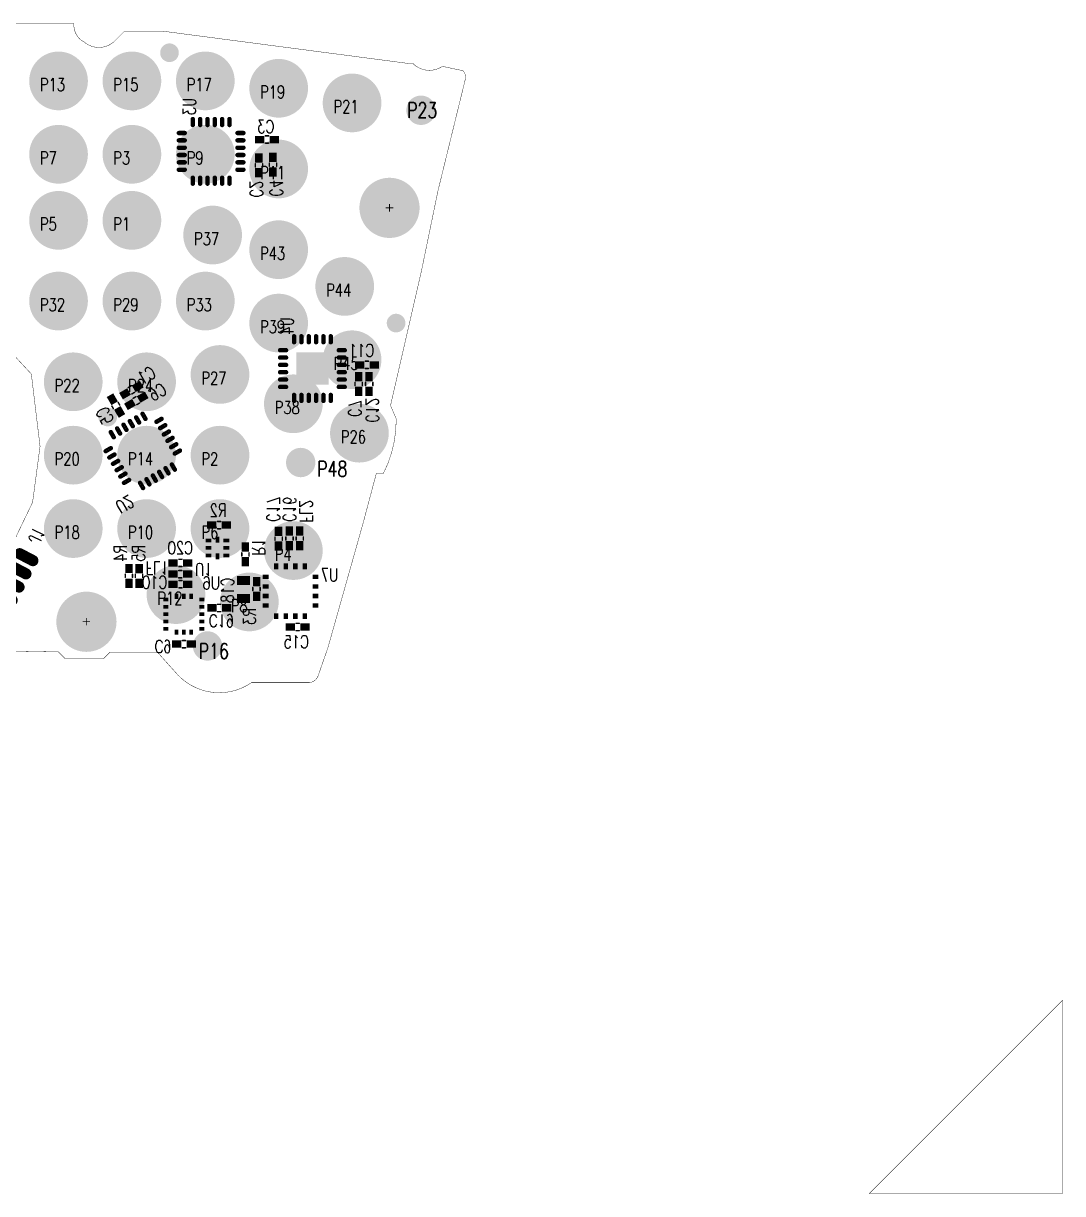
# Model space of a CAD drawing. Extents: x -1.53 to 3.76, y -2.75 to 1.06.
# Drawn here: x 0.969 to 3.756, y -2.749 to 0.39 of the extents above; entities that cross this region are included whole.
import ezdxf
from ezdxf.enums import TextEntityAlignment as Align

# ---------------------------------------------------------------- set-up
doc = ezdxf.new("R2010")
doc.units = 0
for name, color, linetype in [('2D_LINE_01', 1, 'CONTINUOUS'), ('BOARD_OUTLINE_00', 176, 'CONTINUOUS'), ('DRIL_NPLTE_THRU_01', 1, 'CONTINUOUS'), ('DRIL_NPLTE_THRU_02', 56, 'CONTINUOUS'), ('DRIL_NPLTE_THRU_03', 96, 'CONTINUOUS'), ('DRIL_NPLTE_THRU_04', 176, 'CONTINUOUS'), ('DRIL_PLTE_THRU_01', 1, 'CONTINUOUS'), ('DRIL_PLTE_THRU_02', 56, 'CONTINUOUS'), ('DRIL_PLTE_THRU_03', 96, 'CONTINUOUS'), ('DRIL_PLTE_THRU_04', 176, 'CONTINUOUS'), ('DRIL_SYMBOL', 176, 'CONTINUOUS'), ('PADS_BOT', 5, 'CONTINUOUS'), ('PADS_INNER', 23, 'CONTINUOUS'), ('PADS_TOP', 23, 'CONTINUOUS'), ('PADS_XR_02', 2, 'CONTINUOUS'), ('PADS_XR_03', 3, 'CONTINUOUS'), ('PART_BOT_2DLINE_00', 253, 'CONTINUOUS'), ('PART_NAME_01', 254, 'CONTINUOUS'), ('PART_NAME_04', 253, 'CONTINUOUS')]:
    doc.layers.add(name, color=color, linetype=linetype)
doc.styles.add('W0$0059055118', font='simplex', dxfattribs={"width": 0.75})
doc.styles.add('W0$0078740157', font='simplex', dxfattribs={"width": 0.75})

# ---------------------------------------------------------------- blocks, each defined once
blk = doc.blocks.new('SMOOTH_0$001')
at = {"const_width": 0.0005}
blk.add_lwpolyline([(-0.00025, 0, 1), (0.00025, 0, 1)], format="xyb", close=True, dxfattribs=at)
blk = doc.blocks.new('BOARD_109')
at = {"layer": 'BOARD_OUTLINE_00', "const_width": 0.001}
blk.add_lwpolyline([(0.1145, 0.0073, -0.501855), (0.0434, 0.0941), (0.0447, 0.0966), (0.0445, 0.0964), (0.1934, 0.4059), (0.2134, 0.5559), (0.19, 0.75), (0.06, 0.89), (-0.37, 1.12), (-0.699, 1.12), (-0.859, 1.26), (-1.0023, 1.5492, -0.527798), (-0.9471, 1.6475), (-0.9467, 1.6474), (-0.9398, 1.6406, 0.286273), (-0.8591, 1.6488), (-0.8543, 1.6536), (-0.65, 1.67), (-0.23, 1.69), (0.3043, 1.69, 0.305731), (0.3319, 1.6405, 0.368919), (0.4107, 1.6405), (0.4402, 1.67), (0.54, 1.67), (1.202, 1.583), (1.2135, 1.583, 0.353628), (1.2917, 1.5746), (1.2925, 1.5753), (1.3476, 1.5637, -0.261879), (1.3541, 1.5403), (1.2807, 1.241), (1.2366, 1.0269), (1.1535, 0.6654), (1.1688, 0.6297, -0.121456), (1.1343, 0.4831), (1.1154, 0.4831), (1.08, 0.35), (0.9856, 0.0159), (0.9592, -0.0601, -0.275446), (0.9358, -0.078), (0.7805, -0.078, -0.367433), (0.5836, -0.0578), (0.5283, 0.0037), (0.4008, 0.0037), (0.3836, -0.0135), (0.2807, -0.0135), (0.2627, 0.0045)], format="xyb", close=True, dxfattribs=at)
at = {"layer": 'BOARD_OUTLINE_00'}
for p in [(-1.0023, 1.5492), (-0.859, 1.26), (-0.699, 1.12), (-0.37, 1.12), (0.06, 0.89), (0.19, 0.75), (0.2134, 0.5559), (0.1934, 0.4059), (0.0434, 0.0941), (0.0445, 0.0964), (0.0447, 0.0966), (0.1145, 0.0073)]:
    blk.add_blockref('SMOOTH_0$001', p, dxfattribs=at)
blk = doc.blocks.new('DRAWING_119')
at = {"layer": '2D_LINE_01', "const_width": 0.001}
blk.add_lwpolyline([(-0.0866, 0), (0.4311, 0), (0.4311, 0.5177)], close=True, dxfattribs=at)
at = {"layer": '2D_LINE_01'}
for p in [(0.4311, 0.5177), (-0.0866, 0), (0.4311, 0)]:
    blk.add_blockref('SMOOTH_0$001', p, dxfattribs=at)
blk = doc.blocks.new('SMOOTH_0$0039370079')
at = {"const_width": 0.00197}
blk.add_lwpolyline([(-0.001, 0, 1), (0.001, 0, 1)], format="xyb", close=True, dxfattribs=at)
blk = doc.blocks.new('PART_BODY_BOT_99')
at = {"layer": 'PART_BOT_2DLINE_00', "const_width": 0.00394}
for points in [[(0.0039, 0.0102), (-0.0043, 0.0102)], [(0.0039, -0.0094), (-0.0043, -0.0094)]]:
    blk.add_lwpolyline(points, dxfattribs=at)
at = {"layer": 'PART_BOT_2DLINE_00'}
for p in [(-0.0043, 0.0102), (0.0039, 0.0102), (-0.0043, -0.0094), (0.0039, -0.0094)]:
    blk.add_blockref('SMOOTH_0$0039370079', p, dxfattribs=at)
blk = doc.blocks.new('DRIL_HOLE_0')
blk.add_lwpolyline([(0, 0, 1), (0, 0, 1)], format="xyb", close=True)
blk = doc.blocks.new('PAD_0')
blk.add_lwpolyline([(0, 0, 1), (0, 0, 1)], format="xyb", close=True)
blk = doc.blocks.new('PAD_1')
at = {"const_width": 0.02}
blk.add_lwpolyline([(-0.0125, 0), (0.0125, 0)], dxfattribs=at)
blk = doc.blocks.new('STK_BOT_3')
at = {"layer": 'DRIL_PLTE_THRU_01'}
blk.add_blockref('DRIL_HOLE_0', (0, 0), dxfattribs=at)
at = {"layer": 'DRIL_PLTE_THRU_02'}
blk.add_blockref('DRIL_HOLE_0', (0, 0), dxfattribs=at)
at = {"layer": 'DRIL_PLTE_THRU_03'}
blk.add_blockref('DRIL_HOLE_0', (0, 0), dxfattribs=at)
at = {"layer": 'DRIL_PLTE_THRU_04'}
blk.add_blockref('DRIL_HOLE_0', (0, 0), dxfattribs=at)
at = {"layer": 'PADS_BOT'}
blk.add_blockref('PAD_1', (0, 0), dxfattribs=at)
at = {"layer": 'PADS_INNER'}
blk.add_blockref('PAD_0', (0, 0), dxfattribs=at)
at = {"layer": 'PADS_TOP'}
blk.add_blockref('PAD_0', (0, 0), dxfattribs=at)
blk = doc.blocks.new('SYM_BOT_2')
for name, p in [('STK_BOT_3', (-0.0197, 0)), ('PART_BODY_BOT_99', (0, 0)), ('STK_BOT_3', (0.0197, 0))]:
    blk.add_blockref(name, p)
blk = doc.blocks.new('PART_BOT_0')
blk.add_blockref('SYM_BOT_2', (0, 0))
at = {"layer": 'PART_NAME_04', "style": 'W0$0078740157', "width": 0.75}
blk.add_text('C1', height=0.03445, dxfattribs=at).set_placement((-0.0779, -0.0028))
blk = doc.blocks.new('PART_BOT_1')
blk.add_blockref('SYM_BOT_2', (0, 0))
at = {"layer": 'PART_NAME_04', "style": 'W0$0078740157', "width": 0.75}
blk.add_text('C10', height=0.03445, dxfattribs=at).set_placement((0.0354, -0.0118))
blk = doc.blocks.new('PART_BOT_2')
blk.add_blockref('SYM_BOT_2', (0, 0))
at = {"layer": 'PART_NAME_04', "style": 'W0$0078740157', "width": 0.75}
blk.add_text('C11', height=0.03445, dxfattribs=at).set_placement((-0.0193, 0.0218))
blk = doc.blocks.new('PART_BOT_3')
blk.add_blockref('SYM_BOT_2', (0, 0))
at = {"layer": 'PART_NAME_04', "style": 'W0$0078740157', "width": 0.75}
blk.add_text('C12', height=0.03445, dxfattribs=at).set_placement((-0.1046, -0.0082))
blk = doc.blocks.new('PART_BOT_6')
blk.add_blockref('SYM_BOT_2', (0, 0))
at = {"layer": 'PART_NAME_04', "style": 'W0$0078740157', "width": 0.75}
blk.add_text('C15', height=0.03445, dxfattribs=at).set_placement((-0.0301, -0.0566))
blk = doc.blocks.new('PART_BOT_7')
blk.add_blockref('SYM_BOT_2', (0, 0))
at = {"layer": 'PART_NAME_04', "style": 'W0$0078740157', "width": 0.75}
blk.add_text('C16', height=0.03445, dxfattribs=at).set_placement((0.0442, -0.0167))
blk = doc.blocks.new('PART_BOT_8')
blk.add_blockref('SYM_BOT_2', (0, 0))
at = {"layer": 'PART_NAME_04', "style": 'W0$0078740157', "width": 0.75}
blk.add_text('C17', height=0.03445, dxfattribs=at).set_placement((0.0448, -0.0312))
blk = doc.blocks.new('PAD_2')
at = {"const_width": 0.024}
blk.add_lwpolyline([(-0.0175, 0), (0.0175, 0)], dxfattribs=at)
blk = doc.blocks.new('STK_BOT_4')
at = {"layer": 'DRIL_NPLTE_THRU_01'}
blk.add_blockref('DRIL_HOLE_0', (0, 0), dxfattribs=at)
at = {"layer": 'DRIL_NPLTE_THRU_02'}
blk.add_blockref('DRIL_HOLE_0', (0, 0), dxfattribs=at)
at = {"layer": 'DRIL_NPLTE_THRU_03'}
blk.add_blockref('DRIL_HOLE_0', (0, 0), dxfattribs=at)
at = {"layer": 'DRIL_NPLTE_THRU_04'}
blk.add_blockref('DRIL_HOLE_0', (0, 0), dxfattribs=at)
at = {"layer": 'PADS_BOT'}
blk.add_blockref('PAD_2', (0, 0), dxfattribs=at)
at = {"layer": 'PADS_INNER'}
blk.add_blockref('PAD_0', (0, 0), dxfattribs=at)
at = {"layer": 'PADS_TOP'}
blk.add_blockref('PAD_0', (0, 0), dxfattribs=at)
blk = doc.blocks.new('SYM_BOT_3')
for p in [(0, 0.024), (0, -0.024)]:
    blk.add_blockref('STK_BOT_4', p)
blk = doc.blocks.new('PART_BOT_9')
blk.add_blockref('SYM_BOT_3', (0, 0))
at = {"layer": 'PART_NAME_04', "style": 'W0$0078740157', "width": 0.75}
blk.add_text('C18', height=0.03445, rotation=270, dxfattribs=at).set_placement((0.0258, 0.0317))
blk = doc.blocks.new('PART_BOT_10')
blk.add_blockref('SYM_BOT_2', (0, 0))
at = {"layer": 'PART_NAME_04', "style": 'W0$0078740157', "width": 0.75}
blk.add_text('C2', height=0.03445, dxfattribs=at).set_placement((-0.0866, -0.0236))
blk = doc.blocks.new('PART_BOT_11')
blk.add_blockref('SYM_BOT_2', (0, 0))
at = {"layer": 'PART_NAME_04', "style": 'W0$0078740157', "width": 0.75}
blk.add_text('C3', height=0.03445, dxfattribs=at).set_placement((-0.0197, 0.0177))
blk = doc.blocks.new('PART_BOT_12')
blk.add_blockref('SYM_BOT_2', (0, 0))
at = {"layer": 'PART_NAME_04', "style": 'W0$0078740157', "width": 0.75}
blk.add_text('C4', height=0.03445, dxfattribs=at).set_placement((-0.0866, -0.0079))
blk = doc.blocks.new('PART_BOT_13')
blk.add_blockref('SYM_BOT_2', (0, 0))
at = {"layer": 'PART_NAME_04', "style": 'W0$0078740157', "width": 0.75}
blk.add_text('C5', height=0.03445, dxfattribs=at).set_placement((-0.0139, 0.0223))
blk = doc.blocks.new('PART_BOT_14')
blk.add_blockref('SYM_BOT_2', (0, 0))
at = {"layer": 'PART_NAME_04', "style": 'W0$0078740157', "width": 0.75}
blk.add_text('C6', height=0.03445, dxfattribs=at).set_placement((-0.0835, -0.0251))
blk = doc.blocks.new('PART_BOT_15')
blk.add_blockref('SYM_BOT_2', (0, 0))
at = {"layer": 'PART_NAME_04', "style": 'W0$0078740157', "width": 0.75}
blk.add_text('C7', height=0.03445, dxfattribs=at).set_placement((-0.0889, -0.0273))
blk = doc.blocks.new('PART_BOT_17')
blk.add_blockref('SYM_BOT_2', (0, 0))
at = {"layer": 'PART_NAME_04', "style": 'W0$0078740157', "width": 0.75}
blk.add_text('C9', height=0.03445, dxfattribs=at).set_placement((-0.0788, -0.0105))
blk = doc.blocks.new('PART_BOT_18')
blk.add_blockref('SYM_BOT_2', (0, 0))
at = {"layer": 'PART_NAME_04', "style": 'W0$0078740157', "width": 0.75}
blk.add_text('FL1', height=0.03445, dxfattribs=at).set_placement((-0.0925, -0.0334))
blk = doc.blocks.new('PART_BOT_19')
blk.add_blockref('SYM_BOT_2', (0, 0))
at = {"layer": 'PART_NAME_04', "style": 'W0$0078740157', "width": 0.75}
blk.add_text('FL2', height=0.03445, dxfattribs=at).set_placement((0.0422, 0.0009))
blk = doc.blocks.new('PAD_5')
at = {"const_width": 0.0787}
blk.add_lwpolyline([(0, -0.0394, 1), (0, 0.0394, 1)], format="xyb", close=True, dxfattribs=at)
blk = doc.blocks.new('STK_TOP_57')
at = {"layer": 'DRIL_NPLTE_THRU_01'}
blk.add_blockref('DRIL_HOLE_0', (0, 0), dxfattribs=at)
at = {"layer": 'DRIL_NPLTE_THRU_02'}
blk.add_blockref('DRIL_HOLE_0', (0, 0), dxfattribs=at)
at = {"layer": 'DRIL_NPLTE_THRU_03'}
blk.add_blockref('DRIL_HOLE_0', (0, 0), dxfattribs=at)
at = {"layer": 'DRIL_NPLTE_THRU_04'}
blk.add_blockref('DRIL_HOLE_0', (0, 0), dxfattribs=at)
at = {"layer": 'PADS_BOT'}
blk.add_blockref('PAD_0', (0, 0), dxfattribs=at)
at = {"layer": 'PADS_INNER'}
blk.add_blockref('PAD_0', (0, 0), dxfattribs=at)
at = {"layer": 'PADS_TOP'}
blk.add_blockref('PAD_5', (0, 0), dxfattribs=at)
at = {"layer": 'PADS_XR_02'}
blk.add_blockref('PAD_0', (0, 0), dxfattribs=at)
at = {"layer": 'PADS_XR_03'}
blk.add_blockref('PAD_0', (0, 0), dxfattribs=at)
blk = doc.blocks.new('SYM_TOP_11')
blk.add_blockref('STK_TOP_57', (0, 0))
blk = doc.blocks.new('PART_TOP_20')
blk.add_blockref('SYM_TOP_11', (0, 0))
at = {"layer": 'PART_NAME_01', "style": 'W0$0059055118', "width": 0.75}
blk.add_text('P1', height=0.03445, dxfattribs=at).set_placement((-0.05, -0.01), align=Align.MIDDLE_LEFT)
blk = doc.blocks.new('PART_TOP_21')
blk.add_blockref('SYM_TOP_11', (0, 0))
at = {"layer": 'PART_NAME_01', "style": 'W0$0059055118', "width": 0.75}
blk.add_text('P8', height=0.03445, dxfattribs=at).set_placement((-0.05, -0.01), align=Align.MIDDLE_LEFT)
blk = doc.blocks.new('PART_TOP_22')
blk.add_blockref('SYM_TOP_11', (0, 0))
at = {"layer": 'PART_NAME_01', "style": 'W0$0059055118', "width": 0.75}
blk.add_text('P11', height=0.03445, dxfattribs=at).set_placement((-0.05, -0.01), align=Align.MIDDLE_LEFT)
blk = doc.blocks.new('PART_TOP_23')
blk.add_blockref('SYM_TOP_11', (0, 0))
at = {"layer": 'PART_NAME_01', "style": 'W0$0059055118', "width": 0.75}
blk.add_text('P12', height=0.03445, dxfattribs=at).set_placement((-0.05, -0.01), align=Align.MIDDLE_LEFT)
blk = doc.blocks.new('PART_TOP_24')
blk.add_blockref('SYM_TOP_11', (0, 0))
at = {"layer": 'PART_NAME_01', "style": 'W0$0059055118', "width": 0.75}
blk.add_text('P13', height=0.03445, dxfattribs=at).set_placement((-0.05, -0.01), align=Align.MIDDLE_LEFT)
blk = doc.blocks.new('PART_TOP_25')
blk.add_blockref('SYM_TOP_11', (0, 0))
at = {"layer": 'PART_NAME_01', "style": 'W0$0059055118', "width": 0.75}
blk.add_text('P14', height=0.03445, dxfattribs=at).set_placement((-0.05, -0.01), align=Align.MIDDLE_LEFT)
blk = doc.blocks.new('PART_TOP_26')
blk.add_blockref('SYM_TOP_11', (0, 0))
at = {"layer": 'PART_NAME_01', "style": 'W0$0059055118', "width": 0.75}
blk.add_text('P15', height=0.03445, dxfattribs=at).set_placement((-0.05, -0.01), align=Align.MIDDLE_LEFT)
blk = doc.blocks.new('PART_TOP_27')
blk.add_blockref('SYM_TOP_11', (0, 0))
at = {"layer": 'PART_NAME_01', "style": 'W0$0059055118', "width": 0.75}
blk.add_text('P18', height=0.03445, dxfattribs=at).set_placement((-0.05, -0.01), align=Align.MIDDLE_LEFT)
blk = doc.blocks.new('PART_TOP_28')
blk.add_blockref('SYM_TOP_11', (0, 0))
at = {"layer": 'PART_NAME_01', "style": 'W0$0059055118', "width": 0.75}
blk.add_text('P17', height=0.03445, dxfattribs=at).set_placement((-0.05, -0.01), align=Align.MIDDLE_LEFT)
blk = doc.blocks.new('PART_TOP_29')
blk.add_blockref('SYM_TOP_11', (0, 0))
at = {"layer": 'PART_NAME_01', "style": 'W0$0059055118', "width": 0.75}
blk.add_text('P20', height=0.03445, dxfattribs=at).set_placement((-0.05, -0.01), align=Align.MIDDLE_LEFT)
blk = doc.blocks.new('PART_TOP_30')
blk.add_blockref('SYM_TOP_11', (0, 0))
at = {"layer": 'PART_NAME_01', "style": 'W0$0059055118', "width": 0.75}
blk.add_text('P19', height=0.03445, dxfattribs=at).set_placement((-0.05, -0.01), align=Align.MIDDLE_LEFT)
blk = doc.blocks.new('PART_TOP_31')
blk.add_blockref('SYM_TOP_11', (0, 0))
at = {"layer": 'PART_NAME_01', "style": 'W0$0059055118', "width": 0.75}
blk.add_text('P2', height=0.03445, dxfattribs=at).set_placement((-0.05, -0.01), align=Align.MIDDLE_LEFT)
blk = doc.blocks.new('PART_TOP_32')
blk.add_blockref('SYM_TOP_11', (0, 0))
at = {"layer": 'PART_NAME_01', "style": 'W0$0059055118', "width": 0.75}
blk.add_text('P22', height=0.03445, dxfattribs=at).set_placement((-0.05, -0.01), align=Align.MIDDLE_LEFT)
blk = doc.blocks.new('PART_TOP_33')
blk.add_blockref('SYM_TOP_11', (0, 0))
at = {"layer": 'PART_NAME_01', "style": 'W0$0059055118', "width": 0.75}
blk.add_text('P21', height=0.03445, dxfattribs=at).set_placement((-0.05, -0.01), align=Align.MIDDLE_LEFT)
blk = doc.blocks.new('PART_TOP_34')
blk.add_blockref('SYM_TOP_11', (0, 0))
at = {"layer": 'PART_NAME_01', "style": 'W0$0059055118', "width": 0.75}
blk.add_text('P24', height=0.03445, dxfattribs=at).set_placement((-0.05, -0.01), align=Align.MIDDLE_LEFT)
blk = doc.blocks.new('PART_TOP_36')
blk.add_blockref('SYM_TOP_11', (0, 0))
at = {"layer": 'PART_NAME_01', "style": 'W0$0059055118', "width": 0.75}
blk.add_text('P26', height=0.03445, dxfattribs=at).set_placement((-0.05, -0.01), align=Align.MIDDLE_LEFT)
blk = doc.blocks.new('PART_TOP_37')
blk.add_blockref('SYM_TOP_11', (0, 0))
at = {"layer": 'PART_NAME_01', "style": 'W0$0059055118', "width": 0.75}
blk.add_text('P27', height=0.03445, dxfattribs=at).set_placement((-0.05, -0.01), align=Align.MIDDLE_LEFT)
blk = doc.blocks.new('PART_TOP_39')
blk.add_blockref('SYM_TOP_11', (0, 0))
at = {"layer": 'PART_NAME_01', "style": 'W0$0059055118', "width": 0.75}
blk.add_text('P29', height=0.03445, dxfattribs=at).set_placement((-0.05, -0.01), align=Align.MIDDLE_LEFT)
blk = doc.blocks.new('PART_TOP_40')
blk.add_blockref('SYM_TOP_11', (0, 0))
at = {"layer": 'PART_NAME_01', "style": 'W0$0059055118', "width": 0.75}
blk.add_text('P3', height=0.03445, dxfattribs=at).set_placement((-0.05, -0.01), align=Align.MIDDLE_LEFT)
blk = doc.blocks.new('PART_TOP_43')
blk.add_blockref('SYM_TOP_11', (0, 0))
at = {"layer": 'PART_NAME_01', "style": 'W0$0059055118', "width": 0.75}
blk.add_text('P32', height=0.03445, dxfattribs=at).set_placement((-0.05, -0.01), align=Align.MIDDLE_LEFT)
blk = doc.blocks.new('PART_TOP_44')
blk.add_blockref('SYM_TOP_11', (0, 0))
at = {"layer": 'PART_NAME_01', "style": 'W0$0059055118', "width": 0.75}
blk.add_text('P33', height=0.03445, dxfattribs=at).set_placement((-0.05, -0.01), align=Align.MIDDLE_LEFT)
blk = doc.blocks.new('PART_TOP_48')
blk.add_blockref('SYM_TOP_11', (0, 0))
at = {"layer": 'PART_NAME_01', "style": 'W0$0059055118', "width": 0.75}
blk.add_text('P37', height=0.03445, dxfattribs=at).set_placement((-0.05, -0.01), align=Align.MIDDLE_LEFT)
blk = doc.blocks.new('PART_TOP_49')
blk.add_blockref('SYM_TOP_11', (0, 0))
at = {"layer": 'PART_NAME_01', "style": 'W0$0059055118', "width": 0.75}
blk.add_text('P38', height=0.03445, dxfattribs=at).set_placement((-0.05, -0.01), align=Align.MIDDLE_LEFT)
blk = doc.blocks.new('PART_TOP_50')
blk.add_blockref('SYM_TOP_11', (0, 0))
at = {"layer": 'PART_NAME_01', "style": 'W0$0059055118', "width": 0.75}
blk.add_text('P39', height=0.03445, dxfattribs=at).set_placement((-0.05, -0.01), align=Align.MIDDLE_LEFT)
blk = doc.blocks.new('PART_TOP_51')
blk.add_blockref('SYM_TOP_11', (0, 0))
at = {"layer": 'PART_NAME_01', "style": 'W0$0059055118', "width": 0.75}
blk.add_text('P6', height=0.03445, dxfattribs=at).set_placement((-0.05, -0.01), align=Align.MIDDLE_LEFT)
blk = doc.blocks.new('PART_TOP_55')
blk.add_blockref('SYM_TOP_11', (0, 0))
at = {"layer": 'PART_NAME_01', "style": 'W0$0059055118', "width": 0.75}
blk.add_text('P43', height=0.03445, dxfattribs=at).set_placement((-0.05, -0.01), align=Align.MIDDLE_LEFT)
blk = doc.blocks.new('PART_TOP_56')
blk.add_blockref('SYM_TOP_11', (0, 0))
at = {"layer": 'PART_NAME_01', "style": 'W0$0059055118', "width": 0.75}
blk.add_text('P44', height=0.03445, dxfattribs=at).set_placement((-0.05, -0.01), align=Align.MIDDLE_LEFT)
blk = doc.blocks.new('PART_TOP_57')
blk.add_blockref('SYM_TOP_11', (0, 0))
at = {"layer": 'PART_NAME_01', "style": 'W0$0059055118', "width": 0.75}
blk.add_text('P45', height=0.03445, dxfattribs=at).set_placement((-0.05, -0.01), align=Align.MIDDLE_LEFT)
blk = doc.blocks.new('PART_TOP_59')
blk.add_blockref('SYM_TOP_11', (0, 0))
at = {"layer": 'PART_NAME_01', "style": 'W0$0059055118', "width": 0.75}
blk.add_text('P5', height=0.03445, dxfattribs=at).set_placement((-0.05, -0.01), align=Align.MIDDLE_LEFT)
blk = doc.blocks.new('PART_TOP_60')
blk.add_blockref('SYM_TOP_11', (0, 0))
at = {"layer": 'PART_NAME_01', "style": 'W0$0059055118', "width": 0.75}
blk.add_text('P10', height=0.03445, dxfattribs=at).set_placement((-0.05, -0.01), align=Align.MIDDLE_LEFT)
blk = doc.blocks.new('PART_TOP_61')
blk.add_blockref('SYM_TOP_11', (0, 0))
at = {"layer": 'PART_NAME_01', "style": 'W0$0059055118', "width": 0.75}
blk.add_text('P7', height=0.03445, dxfattribs=at).set_placement((-0.05, -0.01), align=Align.MIDDLE_LEFT)
blk = doc.blocks.new('PART_TOP_62')
blk.add_blockref('SYM_TOP_11', (0, 0))
at = {"layer": 'PART_NAME_01', "style": 'W0$0059055118', "width": 0.75}
blk.add_text('P4', height=0.03445, dxfattribs=at).set_placement((-0.05, -0.01), align=Align.MIDDLE_LEFT)
blk = doc.blocks.new('PART_TOP_63')
blk.add_blockref('SYM_TOP_11', (0, 0))
at = {"layer": 'PART_NAME_01', "style": 'W0$0059055118', "width": 0.75}
blk.add_text('P9', height=0.03445, dxfattribs=at).set_placement((-0.05, -0.01), align=Align.MIDDLE_LEFT)
blk = doc.blocks.new('PART_BOT_64')
blk.add_blockref('SYM_BOT_2', (0, 0))
at = {"layer": 'PART_NAME_04', "style": 'W0$0078740157', "width": 0.75}
blk.add_text('R1', height=0.03445, dxfattribs=at).set_placement((-0.0037, 0.0187))
blk = doc.blocks.new('PART_BOT_65')
blk.add_blockref('SYM_BOT_2', (0, 0))
at = {"layer": 'PART_NAME_04', "style": 'W0$0078740157', "width": 0.75}
blk.add_text('R2', height=0.03445, rotation=180, dxfattribs=at).set_placement((0.02, -0.022))
blk = doc.blocks.new('PART_BOT_66')
blk.add_blockref('SYM_BOT_2', (0, 0))
at = {"layer": 'PART_NAME_04', "style": 'W0$0078740157', "width": 0.75}
blk.add_text('R3', height=0.03445, dxfattribs=at).set_placement((0.0502, 0.0018))
blk = doc.blocks.new('PAD_6')
at = {"const_width": 0.025}
blk.add_lwpolyline([(0, -0.0125, 1), (0, 0.0125, 1)], format="xyb", close=True, dxfattribs=at)
blk = doc.blocks.new('STK_BOT_6')
at = {"layer": 'DRIL_NPLTE_THRU_01'}
blk.add_blockref('DRIL_HOLE_0', (0, 0), dxfattribs=at)
at = {"layer": 'DRIL_NPLTE_THRU_02'}
blk.add_blockref('DRIL_HOLE_0', (0, 0), dxfattribs=at)
at = {"layer": 'DRIL_NPLTE_THRU_03'}
blk.add_blockref('DRIL_HOLE_0', (0, 0), dxfattribs=at)
at = {"layer": 'DRIL_NPLTE_THRU_04'}
blk.add_blockref('DRIL_HOLE_0', (0, 0), dxfattribs=at)
at = {"layer": 'PADS_BOT'}
blk.add_blockref('PAD_0', (0, 0), dxfattribs=at)
at = {"layer": 'PADS_INNER'}
blk.add_blockref('PAD_0', (0, 0), dxfattribs=at)
at = {"layer": 'PADS_TOP'}
blk.add_blockref('PAD_6', (0, 0), dxfattribs=at)
blk = doc.blocks.new('SYM_BOT_5')
blk.add_blockref('STK_BOT_6', (0, 0))
blk = doc.blocks.new('PART_BOT_67')
blk.add_blockref('SYM_BOT_5', (0, 0))
blk = doc.blocks.new('PART_BOT_68')
blk.add_blockref('SYM_BOT_5', (0, 0))
blk = doc.blocks.new('PART_BOT_69')
blk.add_blockref('SYM_BOT_5', (0, 0))
blk = doc.blocks.new('PAD_7')
at = {"const_width": 0.00984}
blk.add_lwpolyline([(-0.0069, 0), (0.0069, 0)], dxfattribs=at)
blk = doc.blocks.new('STK_BOT_10')
at = {"layer": 'DRIL_NPLTE_THRU_01'}
blk.add_blockref('DRIL_HOLE_0', (0, 0), dxfattribs=at)
at = {"layer": 'DRIL_NPLTE_THRU_02'}
blk.add_blockref('DRIL_HOLE_0', (0, 0), dxfattribs=at)
at = {"layer": 'DRIL_NPLTE_THRU_03'}
blk.add_blockref('DRIL_HOLE_0', (0, 0), dxfattribs=at)
at = {"layer": 'DRIL_NPLTE_THRU_04'}
blk.add_blockref('DRIL_HOLE_0', (0, 0), dxfattribs=at)
at = {"layer": 'PADS_BOT'}
blk.add_blockref('PAD_7', (0, 0), dxfattribs=at)
at = {"layer": 'PADS_INNER'}
blk.add_blockref('PAD_0', (0, 0), dxfattribs=at)
at = {"layer": 'PADS_TOP'}
blk.add_blockref('PAD_0', (0, 0), dxfattribs=at)
blk = doc.blocks.new('STK_BOT_11')
at = {"layer": 'DRIL_NPLTE_THRU_01'}
blk.add_blockref('DRIL_HOLE_0', (0, 0), dxfattribs=at)
at = {"layer": 'DRIL_NPLTE_THRU_02'}
blk.add_blockref('DRIL_HOLE_0', (0, 0), dxfattribs=at)
at = {"layer": 'DRIL_NPLTE_THRU_03'}
blk.add_blockref('DRIL_HOLE_0', (0, 0), dxfattribs=at)
at = {"layer": 'DRIL_NPLTE_THRU_04'}
blk.add_blockref('DRIL_HOLE_0', (0, 0), dxfattribs=at)
at = {"layer": 'PADS_BOT', "rotation": 90}
blk.add_blockref('PAD_7', (0, 0), dxfattribs=at)
at = {"layer": 'PADS_INNER'}
blk.add_blockref('PAD_0', (0, 0), dxfattribs=at)
at = {"layer": 'PADS_TOP'}
blk.add_blockref('PAD_0', (0, 0), dxfattribs=at)
blk = doc.blocks.new('SYM_BOT_6')
for name, p in [('STK_BOT_10', (-0.0482, 0.0394)), ('STK_BOT_11', (-0.0197, 0.0482)), ('STK_BOT_11', (0, 0.0482)), ('STK_BOT_11', (0.0197, 0.0482)), ('STK_BOT_10', (0.0482, 0.0394)), ('STK_BOT_10', (-0.0482, 0.0197)), ('STK_BOT_10', (-0.0482, 0)), ('STK_BOT_10', (0.0482, 0.0197)), ('STK_BOT_10', (0.0482, 0)), ('STK_BOT_10', (-0.0482, -0.0197)), ('STK_BOT_10', (0.0482, -0.0197)), ('STK_BOT_10', (-0.0482, -0.0394)), ('STK_BOT_11', (-0.0197, -0.0482)), ('STK_BOT_11', (0, -0.0482)), ('STK_BOT_11', (0.0197, -0.0482)), ('STK_BOT_10', (0.0482, -0.0394))]:
    blk.add_blockref(name, p)
blk = doc.blocks.new('PART_BOT_71')
blk.add_blockref('SYM_BOT_6', (0, 0))
at = {"layer": 'PART_NAME_04', "style": 'W0$0078740157', "width": 0.75}
blk.add_text('U6', height=0.03445, dxfattribs=at).set_placement((-0.0969, 0.0665))
blk = doc.blocks.new('PAD_8')
at = {"const_width": 0.0118}
blk.add_lwpolyline([(-0.0079, 0), (0.0079, 0)], dxfattribs=at)
blk = doc.blocks.new('STK_BOT_13')
at = {"layer": 'DRIL_NPLTE_THRU_01'}
blk.add_blockref('DRIL_HOLE_0', (0, 0), dxfattribs=at)
at = {"layer": 'DRIL_NPLTE_THRU_02'}
blk.add_blockref('DRIL_HOLE_0', (0, 0), dxfattribs=at)
at = {"layer": 'DRIL_NPLTE_THRU_03'}
blk.add_blockref('DRIL_HOLE_0', (0, 0), dxfattribs=at)
at = {"layer": 'DRIL_NPLTE_THRU_04'}
blk.add_blockref('DRIL_HOLE_0', (0, 0), dxfattribs=at)
at = {"layer": 'PADS_BOT'}
blk.add_blockref('PAD_8', (0, 0), dxfattribs=at)
at = {"layer": 'PADS_INNER'}
blk.add_blockref('PAD_0', (0, 0), dxfattribs=at)
at = {"layer": 'PADS_TOP'}
blk.add_blockref('PAD_0', (0, 0), dxfattribs=at)
blk = doc.blocks.new('STK_BOT_12')
at = {"layer": 'DRIL_NPLTE_THRU_01'}
blk.add_blockref('DRIL_HOLE_0', (0, 0), dxfattribs=at)
at = {"layer": 'DRIL_NPLTE_THRU_02'}
blk.add_blockref('DRIL_HOLE_0', (0, 0), dxfattribs=at)
at = {"layer": 'DRIL_NPLTE_THRU_03'}
blk.add_blockref('DRIL_HOLE_0', (0, 0), dxfattribs=at)
at = {"layer": 'DRIL_NPLTE_THRU_04'}
blk.add_blockref('DRIL_HOLE_0', (0, 0), dxfattribs=at)
at = {"layer": 'PADS_BOT', "rotation": 90}
blk.add_blockref('PAD_8', (0, 0), dxfattribs=at)
at = {"layer": 'PADS_INNER'}
blk.add_blockref('PAD_0', (0, 0), dxfattribs=at)
at = {"layer": 'PADS_TOP'}
blk.add_blockref('PAD_0', (0, 0), dxfattribs=at)
blk = doc.blocks.new('SYM_BOT_7')
for name, p in [('STK_BOT_12', (-0.0384, 0.0669)), ('STK_BOT_12', (-0.0128, 0.0669)), ('STK_BOT_12', (0.0128, 0.0669)), ('STK_BOT_12', (0.0384, 0.0669)), ('STK_BOT_13', (-0.0669, 0.0384)), ('STK_BOT_13', (0.0669, 0.0384)), ('STK_BOT_13', (-0.0669, 0.0128)), ('STK_BOT_13', (0.0669, 0.0128)), ('STK_BOT_13', (-0.0669, -0.0128)), ('STK_BOT_13', (0.0669, -0.0128)), ('STK_BOT_13', (-0.0669, -0.0384)), ('STK_BOT_12', (-0.0384, -0.0669)), ('STK_BOT_12', (-0.0128, -0.0669)), ('STK_BOT_12', (0.0128, -0.0669)), ('STK_BOT_12', (0.0384, -0.0669)), ('STK_BOT_13', (0.0669, -0.0384))]:
    blk.add_blockref(name, p)
blk = doc.blocks.new('PART_BOT_72')
blk.add_blockref('SYM_BOT_7', (0, 0))
at = {"layer": 'PART_NAME_04', "style": 'W0$0078740157', "width": 0.75}
blk.add_text('U7', height=0.03445, dxfattribs=at).set_placement((-0.1276, 0.0263))
blk = doc.blocks.new('PAD_9')
at = {"const_width": 0.00591}
blk.add_lwpolyline([(-0.0079, -0.003), (0.0079, -0.003, 1), (0.0079, 0.003), (-0.0079, 0.003, 1)], format="xyb", close=True, dxfattribs=at)
blk = doc.blocks.new('STK_BOT_14')
at = {"layer": 'DRIL_PLTE_THRU_01'}
blk.add_blockref('DRIL_HOLE_0', (0, 0), dxfattribs=at)
at = {"layer": 'DRIL_PLTE_THRU_02'}
blk.add_blockref('DRIL_HOLE_0', (0, 0), dxfattribs=at)
at = {"layer": 'DRIL_PLTE_THRU_03'}
blk.add_blockref('DRIL_HOLE_0', (0, 0), dxfattribs=at)
at = {"layer": 'DRIL_PLTE_THRU_04'}
blk.add_blockref('DRIL_HOLE_0', (0, 0), dxfattribs=at)
at = {"layer": 'PADS_BOT'}
blk.add_blockref('PAD_9', (0, 0), dxfattribs=at)
at = {"layer": 'PADS_INNER'}
blk.add_blockref('PAD_0', (0, 0), dxfattribs=at)
at = {"layer": 'PADS_TOP'}
blk.add_blockref('PAD_0', (0, 0), dxfattribs=at)
blk = doc.blocks.new('PAD_10')
blk.add_lwpolyline([(0, 0), (0, 0)])
blk = doc.blocks.new('STK_BOT_15')
at = {"layer": 'DRIL_PLTE_THRU_01'}
blk.add_blockref('DRIL_HOLE_0', (0, 0), dxfattribs=at)
at = {"layer": 'DRIL_PLTE_THRU_02'}
blk.add_blockref('DRIL_HOLE_0', (0, 0), dxfattribs=at)
at = {"layer": 'DRIL_PLTE_THRU_03'}
blk.add_blockref('DRIL_HOLE_0', (0, 0), dxfattribs=at)
at = {"layer": 'DRIL_PLTE_THRU_04'}
blk.add_blockref('DRIL_HOLE_0', (0, 0), dxfattribs=at)
at = {"layer": 'PADS_BOT', "rotation": 90}
blk.add_blockref('PAD_9', (0, 0), dxfattribs=at)
at = {"layer": 'PADS_INNER'}
blk.add_blockref('PAD_0', (0, 0), dxfattribs=at)
at = {"layer": 'PADS_TOP'}
blk.add_blockref('PAD_10', (0, 0), dxfattribs=at)
blk = doc.blocks.new('PAD_13')
at = {"const_width": 0.0866}
blk.add_lwpolyline([(-0.0433, 0), (0.0433, 0)], dxfattribs=at)
blk = doc.blocks.new('STK_BOT_85')
at = {"layer": 'DRIL_PLTE_THRU_01'}
blk.add_blockref('DRIL_HOLE_0', (0, 0), dxfattribs=at)
at = {"layer": 'DRIL_PLTE_THRU_02'}
blk.add_blockref('DRIL_HOLE_0', (0, 0), dxfattribs=at)
at = {"layer": 'DRIL_PLTE_THRU_03'}
blk.add_blockref('DRIL_HOLE_0', (0, 0), dxfattribs=at)
at = {"layer": 'DRIL_PLTE_THRU_04'}
blk.add_blockref('DRIL_HOLE_0', (0, 0), dxfattribs=at)
at = {"layer": 'PADS_BOT'}
blk.add_blockref('PAD_13', (0, 0), dxfattribs=at)
at = {"layer": 'PADS_INNER'}
blk.add_blockref('PAD_0', (0, 0), dxfattribs=at)
at = {"layer": 'PADS_TOP'}
blk.add_blockref('PAD_0', (0, 0), dxfattribs=at)
blk = doc.blocks.new('SYM_BOT_8')
for name, p in [('STK_BOT_15', (-0.0492, 0.0787)), ('STK_BOT_15', (-0.0295, 0.0787)), ('STK_BOT_15', (-0.0098, 0.0787)), ('STK_BOT_15', (0.0098, 0.0787)), ('STK_BOT_15', (0.0295, 0.0787)), ('STK_BOT_15', (0.0492, 0.0787)), ('STK_BOT_14', (-0.0787, 0.0492)), ('STK_BOT_14', (-0.0787, 0.0295)), ('STK_BOT_85', (0, 0)), ('STK_BOT_14', (0.0787, 0.0492)), ('STK_BOT_14', (0.0787, 0.0295)), ('STK_BOT_14', (-0.0787, 0.0098)), ('STK_BOT_14', (0.0787, 0.0098)), ('STK_BOT_14', (-0.0787, -0.0098)), ('STK_BOT_14', (-0.0787, -0.0295)), ('STK_BOT_14', (0.0787, -0.0098)), ('STK_BOT_14', (0.0787, -0.0295)), ('STK_BOT_14', (-0.0787, -0.0492)), ('STK_BOT_14', (0.0787, -0.0492)), ('STK_BOT_15', (-0.0492, -0.0787)), ('STK_BOT_15', (-0.0295, -0.0787)), ('STK_BOT_15', (-0.0098, -0.0787)), ('STK_BOT_15', (0.0098, -0.0787)), ('STK_BOT_15', (0.0295, -0.0787)), ('STK_BOT_15', (0.0492, -0.0787))]:
    blk.add_blockref(name, p)
blk = doc.blocks.new('PART_BOT_73')
blk.add_blockref('SYM_BOT_8', (0, 0))
at = {"layer": 'PART_NAME_04', "style": 'W0$0078740157', "width": 0.75}
blk.add_text('U2', height=0.03445, dxfattribs=at).set_placement((-0.1364, 0.0827))
blk = doc.blocks.new('PART_BOT_74')
blk.add_blockref('SYM_BOT_8', (0, 0))
at = {"layer": 'PART_NAME_04', "style": 'W0$0078740157', "width": 0.75}
blk.add_text('U3', height=0.03445, dxfattribs=at).set_placement((-0.1438, 0.0412))
blk = doc.blocks.new('PART_BOT_75')
blk.add_blockref('SYM_BOT_8', (0, 0))
at = {"layer": 'PART_NAME_04', "style": 'W0$0078740157', "width": 0.75}
blk.add_text('U4', height=0.03445, dxfattribs=at).set_placement((-0.1378, 0.0512))
blk = doc.blocks.new('PAD_14')
at = {"const_width": 0.00984}
blk.add_lwpolyline([(-0.0079, 0), (0.0079, 0)], dxfattribs=at)
blk = doc.blocks.new('STK_BOT_33')
at = {"layer": 'DRIL_NPLTE_THRU_01'}
blk.add_blockref('DRIL_HOLE_0', (0, 0), dxfattribs=at)
at = {"layer": 'DRIL_NPLTE_THRU_02'}
blk.add_blockref('DRIL_HOLE_0', (0, 0), dxfattribs=at)
at = {"layer": 'DRIL_NPLTE_THRU_03'}
blk.add_blockref('DRIL_HOLE_0', (0, 0), dxfattribs=at)
at = {"layer": 'DRIL_NPLTE_THRU_04'}
blk.add_blockref('DRIL_HOLE_0', (0, 0), dxfattribs=at)
at = {"layer": 'PADS_BOT', "rotation": 90}
blk.add_blockref('PAD_14', (0, 0), dxfattribs=at)
at = {"layer": 'PADS_INNER'}
blk.add_blockref('PAD_0', (0, 0), dxfattribs=at)
at = {"layer": 'PADS_TOP'}
blk.add_blockref('PAD_0', (0, 0), dxfattribs=at)
blk = doc.blocks.new('STK_BOT_34')
at = {"layer": 'DRIL_NPLTE_THRU_01'}
blk.add_blockref('DRIL_HOLE_0', (0, 0), dxfattribs=at)
at = {"layer": 'DRIL_NPLTE_THRU_02'}
blk.add_blockref('DRIL_HOLE_0', (0, 0), dxfattribs=at)
at = {"layer": 'DRIL_NPLTE_THRU_03'}
blk.add_blockref('DRIL_HOLE_0', (0, 0), dxfattribs=at)
at = {"layer": 'DRIL_NPLTE_THRU_04'}
blk.add_blockref('DRIL_HOLE_0', (0, 0), dxfattribs=at)
at = {"layer": 'PADS_BOT'}
blk.add_blockref('PAD_14', (0, 0), dxfattribs=at)
at = {"layer": 'PADS_INNER'}
blk.add_blockref('PAD_0', (0, 0), dxfattribs=at)
at = {"layer": 'PADS_TOP'}
blk.add_blockref('PAD_0', (0, 0), dxfattribs=at)
blk = doc.blocks.new('STK_BOT_35')
at = {"layer": 'DRIL_NPLTE_THRU_01'}
blk.add_blockref('DRIL_HOLE_0', (0, 0), dxfattribs=at)
at = {"layer": 'DRIL_NPLTE_THRU_02'}
blk.add_blockref('DRIL_HOLE_0', (0, 0), dxfattribs=at)
at = {"layer": 'DRIL_NPLTE_THRU_03'}
blk.add_blockref('DRIL_HOLE_0', (0, 0), dxfattribs=at)
at = {"layer": 'DRIL_NPLTE_THRU_04'}
blk.add_blockref('DRIL_HOLE_0', (0, 0), dxfattribs=at)
at = {"layer": 'PADS_BOT', "rotation": 90}
blk.add_blockref('PAD_14', (0, 0), dxfattribs=at)
at = {"layer": 'PADS_INNER'}
blk.add_blockref('PAD_0', (0, 0), dxfattribs=at)
at = {"layer": 'PADS_TOP'}
blk.add_blockref('PAD_0', (0, 0), dxfattribs=at)
blk = doc.blocks.new('STK_BOT_36')
at = {"layer": 'DRIL_NPLTE_THRU_01'}
blk.add_blockref('DRIL_HOLE_0', (0, 0), dxfattribs=at)
at = {"layer": 'DRIL_NPLTE_THRU_02'}
blk.add_blockref('DRIL_HOLE_0', (0, 0), dxfattribs=at)
at = {"layer": 'DRIL_NPLTE_THRU_03'}
blk.add_blockref('DRIL_HOLE_0', (0, 0), dxfattribs=at)
at = {"layer": 'DRIL_NPLTE_THRU_04'}
blk.add_blockref('DRIL_HOLE_0', (0, 0), dxfattribs=at)
at = {"layer": 'PADS_BOT'}
blk.add_blockref('PAD_14', (0, 0), dxfattribs=at)
at = {"layer": 'PADS_INNER'}
blk.add_blockref('PAD_0', (0, 0), dxfattribs=at)
at = {"layer": 'PADS_TOP'}
blk.add_blockref('PAD_0', (0, 0), dxfattribs=at)
blk = doc.blocks.new('SYM_BOT_12')
for name, p in [('STK_BOT_33', (-0.0197, 0.024)), ('STK_BOT_33', (0, 0.024)), ('STK_BOT_33', (0.0197, 0.024)), ('STK_BOT_34', (-0.0226, 0)), ('STK_BOT_36', (0.0226, 0)), ('STK_BOT_35', (-0.0197, -0.024)), ('STK_BOT_33', (0, -0.024)), ('STK_BOT_33', (0.0197, -0.024))]:
    blk.add_blockref(name, p)
blk = doc.blocks.new('PART_BOT_77')
blk.add_blockref('SYM_BOT_12', (0, 0))
at = {"layer": 'PART_NAME_04', "style": 'W0$0078740157', "width": 0.75}
blk.add_text('U1', height=0.03445, rotation=270, dxfattribs=at).set_placement((0.0404, 0.0601))
blk = doc.blocks.new('PAD_15')
at = {"const_width": 0.0394}
blk.add_lwpolyline([(0, -0.0197, 1), (0, 0.0197, 1)], format="xyb", close=True, dxfattribs=at)
blk = doc.blocks.new('STK_TOP_120')
at = {"layer": 'DRIL_NPLTE_THRU_01'}
blk.add_blockref('DRIL_HOLE_0', (0, 0), dxfattribs=at)
at = {"layer": 'DRIL_NPLTE_THRU_02'}
blk.add_blockref('DRIL_HOLE_0', (0, 0), dxfattribs=at)
at = {"layer": 'DRIL_NPLTE_THRU_03'}
blk.add_blockref('DRIL_HOLE_0', (0, 0), dxfattribs=at)
at = {"layer": 'DRIL_NPLTE_THRU_04'}
blk.add_blockref('DRIL_HOLE_0', (0, 0), dxfattribs=at)
at = {"layer": 'PADS_BOT'}
blk.add_blockref('PAD_0', (0, 0), dxfattribs=at)
at = {"layer": 'PADS_INNER'}
blk.add_blockref('PAD_0', (0, 0), dxfattribs=at)
at = {"layer": 'PADS_TOP'}
blk.add_blockref('PAD_0', (0, 0), dxfattribs=at)
at = {"layer": 'PADS_XR_02'}
blk.add_blockref('PAD_15', (0, 0), dxfattribs=at)
at = {"layer": 'PADS_XR_03'}
blk.add_blockref('PAD_0', (0, 0), dxfattribs=at)
blk = doc.blocks.new('SYM_TOP_14')
blk.add_blockref('STK_TOP_120', (0, 0))
blk = doc.blocks.new('PART_TOP_78')
blk.add_blockref('SYM_TOP_14', (0, 0))
at = {"layer": 'PART_NAME_01', "style": 'W0$0059055118', "width": 0.75}
blk.add_text('P16', height=0.04134, dxfattribs=at).set_placement((-0.0236, -0.0138), align=Align.MIDDLE_LEFT)
blk = doc.blocks.new('PART_TOP_79')
blk.add_blockref('SYM_TOP_14', (0, 0))
at = {"layer": 'PART_NAME_01', "style": 'W0$0059055118', "width": 0.75}
blk.add_text('P23', height=0.04134, dxfattribs=at).set_placement((-0.0374, 0), align=Align.MIDDLE_LEFT)
blk = doc.blocks.new('PART_TOP_81')
blk.add_blockref('SYM_TOP_14', (0, 0))
at = {"layer": 'PART_NAME_01', "style": 'W0$0059055118', "width": 0.75}
blk.add_text('P48', height=0.04134, dxfattribs=at).set_placement((0.0441, -0.0173), align=Align.MIDDLE_LEFT)
blk = doc.blocks.new('DRIL_SYMBOL_0$1614173228')
at = {"layer": 'DRIL_SYMBOL', "const_width": 0.002}
for points in [[(-0.01, 0), (0.01, 0)], [(0, -0.01), (0, 0.01)]]:
    blk.add_lwpolyline(points, dxfattribs=at)
blk = doc.blocks.new('DRIL_HOLE_0$1614173228')
at = {"const_width": 0.0807}
blk.add_lwpolyline([(-0.0404, 0, 1), (0.0404, 0, 1)], format="xyb", close=True, dxfattribs=at)
blk.add_blockref('DRIL_SYMBOL_0$1614173228', (0, 0))
blk = doc.blocks.new('STK_TOP_144')
at = {"layer": 'DRIL_NPLTE_THRU_01'}
blk.add_blockref('DRIL_HOLE_0$1614173228', (0, 0), dxfattribs=at)
at = {"layer": 'DRIL_NPLTE_THRU_02'}
blk.add_blockref('DRIL_HOLE_0$1614173228', (0, 0), dxfattribs=at)
at = {"layer": 'DRIL_NPLTE_THRU_03'}
blk.add_blockref('DRIL_HOLE_0$1614173228', (0, 0), dxfattribs=at)
at = {"layer": 'DRIL_NPLTE_THRU_04'}
blk.add_blockref('DRIL_HOLE_0$1614173228', (0, 0), dxfattribs=at)
at = {"layer": 'PADS_BOT'}
blk.add_blockref('PAD_0', (0, 0), dxfattribs=at)
at = {"layer": 'PADS_INNER'}
blk.add_blockref('PAD_0', (0, 0), dxfattribs=at)
at = {"layer": 'PADS_TOP'}
blk.add_blockref('PAD_0', (0, 0), dxfattribs=at)
blk = doc.blocks.new('SYM_TOP_15')
blk.add_blockref('STK_TOP_144', (0, 0))
blk = doc.blocks.new('PART_TOP_83')
blk.add_blockref('SYM_TOP_15', (0, 0))
blk = doc.blocks.new('PART_TOP_84')
blk.add_blockref('SYM_TOP_15', (0, 0))
blk = doc.blocks.new('DRIL_SYMBOL_0$015')
at = {"layer": 'DRIL_SYMBOL', "const_width": 0.002}
for points in [[(-0.01, 0), (0.01, 0)], [(0, -0.01), (0, 0.01)]]:
    blk.add_lwpolyline(points, dxfattribs=at)
blk = doc.blocks.new('DRIL_HOLE_0$015')
at = {"const_width": 0.0075}
blk.add_lwpolyline([(-0.00375, 0, 1), (0.00375, 0, 1)], format="xyb", close=True, dxfattribs=at)
blk.add_blockref('DRIL_SYMBOL_0$015', (0, 0))
blk = doc.blocks.new('PAD_16')
at = {"const_width": 0.015}
blk.add_lwpolyline([(-0.02, -0.0075), (0.02, -0.0075, 1), (0.02, 0.0075), (-0.02, 0.0075, 1)], format="xyb", close=True, dxfattribs=at)
blk = doc.blocks.new('PAD_17')
at = {"const_width": 0.015}
blk.add_lwpolyline([(-0.015, -0.0075), (0.015, -0.0075, 1), (0.015, 0.0075), (-0.015, 0.0075, 1)], format="xyb", close=True, dxfattribs=at)
blk = doc.blocks.new('STK_BOT_131')
at = {"layer": 'DRIL_PLTE_THRU_01'}
blk.add_blockref('DRIL_HOLE_0$015', (0, 0), dxfattribs=at)
at = {"layer": 'DRIL_PLTE_THRU_02'}
blk.add_blockref('DRIL_HOLE_0$015', (0, 0), dxfattribs=at)
at = {"layer": 'DRIL_PLTE_THRU_03'}
blk.add_blockref('DRIL_HOLE_0$015', (0, 0), dxfattribs=at)
at = {"layer": 'DRIL_PLTE_THRU_04'}
blk.add_blockref('DRIL_HOLE_0$015', (0, 0), dxfattribs=at)
at = {"layer": 'PADS_BOT'}
blk.add_blockref('PAD_16', (0, 0), dxfattribs=at)
at = {"layer": 'PADS_INNER'}
blk.add_blockref('PAD_0', (0, 0), dxfattribs=at)
at = {"layer": 'PADS_TOP'}
blk.add_blockref('PAD_17', (0, 0), dxfattribs=at)
blk = doc.blocks.new('SYM_BOT_16')
for p in [(0, 0.12), (0, 0.08), (0, 0.04), (0, 0)]:
    blk.add_blockref('STK_BOT_131', p)
blk = doc.blocks.new('PART_BOT_85')
blk.add_blockref('SYM_BOT_16', (0, 0))
at = {"layer": 'PART_NAME_04', "style": 'W0$0078740157', "width": 0.75}
blk.add_text('J1', height=0.03445, rotation=268.254, dxfattribs=at).set_placement((-0.0184, -0.0437))
blk = doc.blocks.new('PART_BOT_86')
blk.add_blockref('SYM_BOT_2', (0, 0))
at = {"layer": 'PART_NAME_04', "style": 'W0$0078740157', "width": 0.75}
blk.add_text('R4', height=0.03445, dxfattribs=at).set_placement((-0.0835, 0.0061))
blk = doc.blocks.new('PART_BOT_87')
blk.add_blockref('SYM_BOT_2', (0, 0))
at = {"layer": 'PART_NAME_04', "style": 'W0$0078740157', "width": 0.75}
blk.add_text('R5', height=0.03445, dxfattribs=at).set_placement((-0.0837, -0.0161))
blk = doc.blocks.new('PART_BOT_88')
blk.add_blockref('SYM_BOT_2', (0, 0))
at = {"layer": 'PART_NAME_04', "style": 'W0$0078740157', "width": 0.75}
blk.add_text('C19', height=0.03445, dxfattribs=at).set_placement((-0.0276, 0.0177))
blk = doc.blocks.new('PART_BOT_89')
blk.add_blockref('SYM_BOT_2', (0, 0))
at = {"layer": 'PART_NAME_04', "style": 'W0$0078740157', "width": 0.75}
blk.add_text('C20', height=0.03445, dxfattribs=at).set_placement((-0.0335, 0.0236))

msp = doc.modelspace()

# ---------------------------------------------------------------- block references
for name, p in [('BOARD_109', (0.8, -1.3)), ('PART_TOP_24', (1.063, 0.2362)), ('PART_TOP_26', (1.2598, 0.2362)), ('PART_TOP_28', (1.4567, 0.2362)), ('PART_TOP_30', (1.6535, 0.2165)), ('PART_TOP_33', (1.8504, 0.1772)), ('PART_TOP_79', (2.0354, 0.1575)), ('PART_TOP_61', (1.063, 0.0394)), ('PART_TOP_40', (1.2598, 0.0394)), ('PART_TOP_63', (1.4567, 0.0394)), ('PART_TOP_22', (1.6535, 0)), ('PART_TOP_83', (1.9508, -0.1043)), ('PART_TOP_59', (1.063, -0.1378)), ('PART_TOP_20', (1.2598, -0.1378)), ('PART_TOP_48', (1.4764, -0.1772)), ('PART_TOP_55', (1.6535, -0.2165)), ('PART_TOP_56', (1.8307, -0.315)), ('PART_TOP_43', (1.063, -0.3543)), ('PART_TOP_39', (1.2598, -0.3543)), ('PART_TOP_44', (1.4567, -0.3543)), ('PART_TOP_50', (1.6535, -0.4134)), ('PART_TOP_57', (1.8504, -0.5118)), ('PART_TOP_32', (1.1024, -0.5709)), ('PART_TOP_34', (1.2992, -0.5709)), ('PART_TOP_37', (1.4961, -0.5512)), ('PART_TOP_49', (1.6929, -0.6299)), ('PART_TOP_36', (1.8701, -0.7087)), ('PART_TOP_29', (1.1024, -0.7677)), ('PART_TOP_25', (1.2992, -0.7677)), ('PART_TOP_31', (1.4961, -0.7677)), ('PART_TOP_81', (1.7126, -0.7874)), ('PART_TOP_27', (1.1024, -0.9646)), ('PART_TOP_60', (1.2992, -0.9646)), ('PART_TOP_51', (1.4961, -0.9646)), ('PART_TOP_62', (1.6929, -1.0236)), ('PART_TOP_23', (1.378, -1.1417)), ('PART_TOP_21', (1.5748, -1.1614)), ('PART_TOP_84', (1.1378, -1.2146)), ('PART_TOP_78', (1.4626, -1.2795)), ('DRAWING_119', (3.3248, -2.748))]:
    msp.add_blockref(name, p)
at = {"xscale": -1}
for name, p in [('PART_BOT_67', (1.3606, 0.3118)), ('PART_BOT_11', (1.622, 0.0787)), ('PART_BOT_69', (1.9685, -0.4134)), ('PART_BOT_2', (1.8901, -0.5258)), ('PART_BOT_68', (1.1949, -0.6654)), ('PART_BOT_89', (1.3898, -1.0571)), ('PART_BOT_72', (1.6854, -1.1326)), ('PART_BOT_1', (1.3898, -1.1142)), ('PART_BOT_71', (1.3992, -1.1945)), ('PART_BOT_9', (1.5593, -1.1282)), ('PART_BOT_6', (1.7042, -1.2289))]:
    msp.add_blockref(name, p, dxfattribs=at)
for name, p, rotation in [('PART_BOT_74', (1.4723, 0.0472), -270), ('PART_BOT_10', (1.6004, 0.0098), -90), ('PART_BOT_12', (1.6378, 0.0118), -90), ('PART_BOT_75', (1.7441, -0.5354), -270), ('PART_BOT_0', (1.2584, -0.5933), -330), ('PART_BOT_15', (1.8679, -0.5765), -90), ('PART_BOT_3', (1.896, -0.5765), -90), ('PART_BOT_13', (1.2171, -0.6347), -240), ('PART_BOT_14', (1.2717, -0.622), -330), ('PART_BOT_73', (1.289, -0.7562), -150), ('PART_BOT_65', (1.4937, -0.955), -180), ('PART_BOT_8', (1.6532, -0.9916), -90), ('PART_BOT_7', (1.6821, -0.991), -90), ('PART_BOT_19', (1.7097, -0.991), -90), ('PART_BOT_85', (0.9764, -1.0413), -207.646), ('PART_BOT_77', (1.4892, -1.0167), -270), ('PART_BOT_64', (1.5639, -1.0337), -90), ('PART_BOT_86', (1.2521, -1.0914), -270), ('PART_BOT_87', (1.2792, -1.0916), -270), ('PART_BOT_18', (1.3898, -1.0866), -180), ('PART_BOT_66', (1.5943, -1.127), -270), ('PART_BOT_88', (1.4941, -1.1772), -180), ('PART_BOT_17', (1.3997, -1.2743), -180)]:
    msp.add_blockref(name, p, dxfattribs=dict(at, rotation=rotation))

doc.saveas('drawing.dxf')
